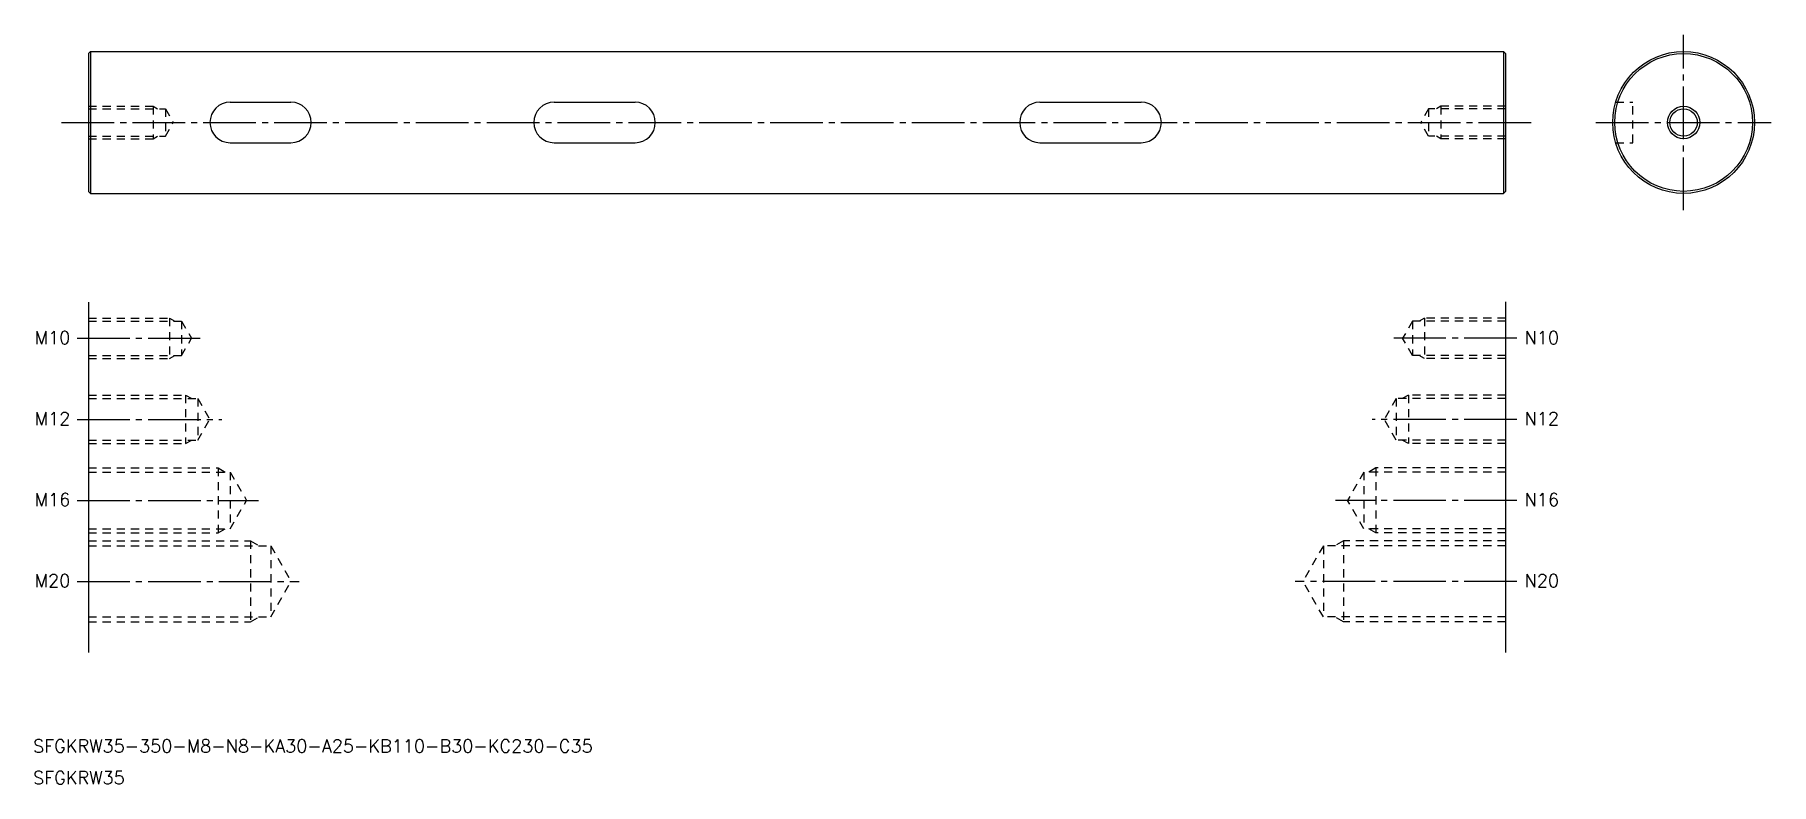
# Model space of a CAD drawing. Extents: x -30 to 399, y -47 to 138.
import ezdxf

# ---------------------------------------------------------------- set-up
doc = ezdxf.new("R2010")
doc.units = 0
doc.linetypes.add('CENTER', pattern=[17.5, 13, -1.5, 1.5, -1.5])
doc.linetypes.add('DASHED', pattern=[3.5, 2, -1.5])
doc.layers.get('0').update_dxf_attribs({"linetype": 'CONTINUOUS'})
doc.layers.add('CENTER', color=1, linetype='CENTER')
doc.styles.get("Standard").update_dxf_attribs({"font": 'txt.shx', "bigfont": '@extfont2.shx'})

msp = doc.modelspace()

# ---------------------------------------------------------------- linework, layer by layer
at = {"color": 7, "linetype": 'CONTINUOUS'}
for p, q in [((-16.91, 133.26), (-16.41, 133.76)), ((-16.91, 133.26), (-16.91, 99.26)), ((-16.41, 133.76), (332.59, 133.76)), ((-16.41, 133.76), (-16.41, 98.76)), ((332.59, 133.76), (332.59, 98.76)), ((332.59, 133.76), (333.09, 133.26)), ((333.09, 133.26), (333.09, 99.26)), ((18.09, 121.26), (33.09, 121.26)), ((98.09, 121.26), (118.09, 121.26)), ((218.09, 121.26), (243.09, 121.26)), ((18.09, 111.26), (33.09, 111.26)), ((98.09, 111.26), (118.09, 111.26)), ((218.09, 111.26), (243.09, 111.26)), ((-16.91, 99.26), (-16.41, 98.76)), ((-16.41, 98.76), (332.59, 98.76)), ((333.09, 99.26), (332.59, 98.76)), ((-16.91, 71.9), (-16.91, -14.55)), ((333.09, 71.99), (333.09, -14.55))]:
    msp.add_line(p, q, dxfattribs=at)
for p, q in [((333.09, 124.76), (333.09, 124.76)), ((333.09, 116.26), (333.09, 116.26))]:
    msp.add_line(p, q)
at = {"color": 3, "linetype": 'DASHED'}
for p, q in [((-16.91, 120.26), (-0.91, 120.26)), ((-0.91, 120.26), (-0.91, 112.26)), ((-0.91, 120.26), (0.17, 119.63)), ((317.09, 120.26), (316.01, 119.63)), ((333.09, 120.26), (317.09, 120.26)), ((317.09, 120.26), (317.09, 112.26)), ((360.3, 121.26), (364.57, 121.26)), ((364.57, 111.26), (364.57, 121.26)), ((-16.91, 119.63), (2.09, 119.63)), ((2.09, 119.63), (4.04, 116.26)), ((2.09, 119.63), (2.09, 112.88)), ((2.09, 112.88), (4.04, 116.26)), ((314.09, 119.63), (312.14, 116.26)), ((314.09, 112.88), (312.14, 116.26)), ((333.09, 119.63), (314.09, 119.63)), ((314.09, 119.63), (314.09, 112.88)), ((-16.91, 112.88), (2.09, 112.88)), ((-16.91, 112.26), (-0.91, 112.26)), ((-0.91, 112.26), (0.17, 112.88)), ((333.09, 112.88), (314.09, 112.88)), ((317.09, 112.26), (316.01, 112.88)), ((333.09, 112.26), (317.09, 112.26)), ((360.3, 111.26), (364.57, 111.26)), ((-16.91, 67.99), (3.09, 67.99)), ((-16.91, 67.24), (6.09, 67.24)), ((3.09, 67.99), (3.09, 57.99)), ((3.09, 67.99), (4.39, 67.24)), ((6.09, 67.24), (6.09, 58.74)), ((6.09, 67.24), (8.55, 62.99)), ((310.09, 67.24), (307.64, 62.99)), ((333.09, 67.24), (310.09, 67.24)), ((310.09, 67.24), (310.09, 58.74)), ((313.09, 67.99), (311.79, 67.24)), ((333.09, 67.99), (313.09, 67.99)), ((313.09, 67.99), (313.09, 57.99)), ((6.09, 58.74), (8.55, 62.99)), ((310.09, 58.74), (307.64, 62.99)), ((-16.91, 58.74), (6.09, 58.74)), ((-16.91, 57.99), (3.09, 57.99)), ((3.09, 57.99), (4.39, 58.74)), ((333.09, 58.74), (310.09, 58.74)), ((313.09, 57.99), (311.79, 58.74)), ((333.09, 57.99), (313.09, 57.99)), ((-16.91, 48.99), (7.09, 48.99)), ((-16.91, 48.12), (10.09, 48.12)), ((7.09, 48.99), (7.09, 36.99)), ((7.09, 48.99), (8.61, 48.12)), ((10.09, 48.12), (13.05, 42.99)), ((10.09, 48.12), (10.09, 37.87)), ((306.09, 48.12), (303.13, 42.99)), ((333.09, 48.12), (306.09, 48.12)), ((306.09, 48.12), (306.09, 37.87)), ((309.09, 48.99), (307.58, 48.12)), ((333.09, 48.99), (309.09, 48.99)), ((309.09, 48.99), (309.09, 36.99)), ((10.09, 37.87), (13.05, 42.99)), ((306.09, 37.87), (303.13, 42.99)), ((-16.91, 37.87), (10.09, 37.87)), ((-16.91, 36.99), (7.09, 36.99)), ((7.09, 36.99), (8.61, 37.87)), ((333.09, 37.87), (306.09, 37.87)), ((309.09, 36.99), (307.58, 37.87)), ((333.09, 36.99), (309.09, 36.99)), ((-16.91, 30.99), (15.09, 30.99)), ((15.09, 30.99), (15.09, 14.99)), ((15.09, 30.99), (16.82, 29.99)), ((301.09, 30.99), (299.36, 29.99)), ((333.09, 30.99), (301.09, 30.99)), ((301.09, 30.99), (301.09, 14.99)), ((-16.91, 29.99), (18.09, 29.99)), ((18.09, 29.99), (22.13, 22.99)), ((18.09, 29.99), (18.09, 15.99)), ((298.09, 29.99), (294.05, 22.99)), ((333.09, 29.99), (298.09, 29.99)), ((298.09, 29.99), (298.09, 15.99)), ((18.09, 15.99), (22.13, 22.99)), ((298.09, 15.99), (294.05, 22.99)), ((-16.91, 15.99), (18.09, 15.99)), ((-16.91, 14.99), (15.09, 14.99)), ((-16.91, 12.99), (23.09, 12.99)), ((15.09, 14.99), (16.82, 15.99)), ((23.09, 12.99), (23.09, -7.01)), ((23.09, 12.99), (25.26, 11.74)), ((293.09, 12.99), (290.93, 11.74)), ((333.09, 12.99), (293.09, 12.99)), ((293.09, 12.99), (293.09, -7.01)), ((333.09, 15.99), (298.09, 15.99)), ((301.09, 14.99), (299.36, 15.99)), ((333.09, 14.99), (301.09, 14.99)), ((-16.91, 11.74), (28.09, 11.74)), ((28.09, 11.74), (33.14, 2.99)), ((28.09, 11.74), (28.09, -5.76)), ((288.09, 11.74), (283.04, 2.99)), ((333.09, 11.74), (288.09, 11.74)), ((288.09, 11.74), (288.09, -5.76)), ((28.09, -5.76), (33.14, 2.99)), ((288.09, -5.76), (283.04, 2.99)), ((-16.91, -5.76), (28.09, -5.76)), ((-16.91, -7.01), (23.09, -7.01)), ((23.09, -7.01), (25.26, -5.76)), ((333.09, -5.76), (288.09, -5.76)), ((293.09, -7.01), (290.93, -5.76)), ((333.09, -7.01), (293.09, -7.01))]:
    msp.add_line(p, q, dxfattribs=at)
at = {"color": 7, "linetype": 'CONTINUOUS'}
for radius in [17.5, 17, 3.38]:
    msp.add_circle((377.07, 116.26), radius, dxfattribs=at)
at = {"color": 3, "linetype": 'CONTINUOUS'}
msp.add_circle((377.07, 116.26), 4, dxfattribs=at)
at = {"color": 7, "linetype": 'CONTINUOUS'}
for centre, start, end in [((18.09, 116.26), 90, 270), ((33.09, 116.26), 270, 90), ((98.09, 116.26), 90, 270), ((118.09, 116.26), 270, 90), ((218.09, 116.26), 90, 270), ((243.09, 116.26), 270, 90)]:
    msp.add_arc(centre, 5, start, end, dxfattribs=at)
at = {"layer": 'CENTER', "color": 1, "linetype": 'CENTER'}
for p, q in [((377.07, 94.61), (377.07, 137.91)), ((-23.55, 116.26), (339.73, 116.26)), ((355.43, 116.26), (398.72, 116.26)), ((-19.7, 62.99), (10.71, 62.99)), ((335.88, 62.99), (305.47, 62.99)), ((-19.7, 42.99), (16.04, 42.99)), ((335.88, 42.99), (300.14, 42.99)), ((-19.7, 22.99), (25.09, 22.99)), ((335.88, 22.99), (291.09, 22.99)), ((-19.7, 2.99), (35.1, 2.99)), ((335.88, 2.99), (281.09, 2.99))]:
    msp.add_line(p, q, dxfattribs=at)

# ---------------------------------------------------------------- texts
for s, p in [('M10', (-30.19, 61.57)), ('N10', (337.81, 61.57)), ('M12', (-30.19, 41.57)), ('N12', (337.81, 41.57)), ('M16', (-30.19, 21.57)), ('N16', (337.81, 21.57)), ('M20', (-30.19, 1.57)), ('N20', (337.81, 1.57)), ('SFGKRW35-350-M8-N8-KA30-A25-KB110-B30-KC230-C35', (-30.6, -39.23)), ('SFGKRW35', (-30.6, -47.07))]:
    msp.add_text(s, height=3.2).set_placement(p)

doc.saveas('drawing.dxf')
